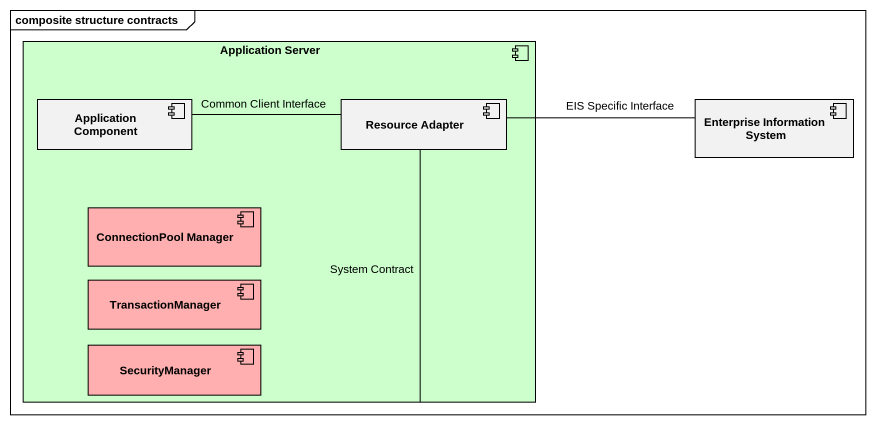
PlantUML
@startuml
mainframe composite structure contracts
component "Application Server" as Application_Server #CCFFCC {
  component "Application Component" as Application_Component
  component "Resource Adapter" as Resource_Adapter
  component "ConnectionPool Manager" as ConnectionPool_Manager #FFAFAF
  component TransactionManager #FFAFAF
  component SecurityManager #FFAFAF
}
component "Enterprise Information System" as Enterprise_Information
Application_Server -up- Resource_Adapter : System Contract
Application_Component -right- Resource_Adapter : Common Client Interface
Resource_Adapter -right- Enterprise_Information : EIS Specific Interface
@enduml
